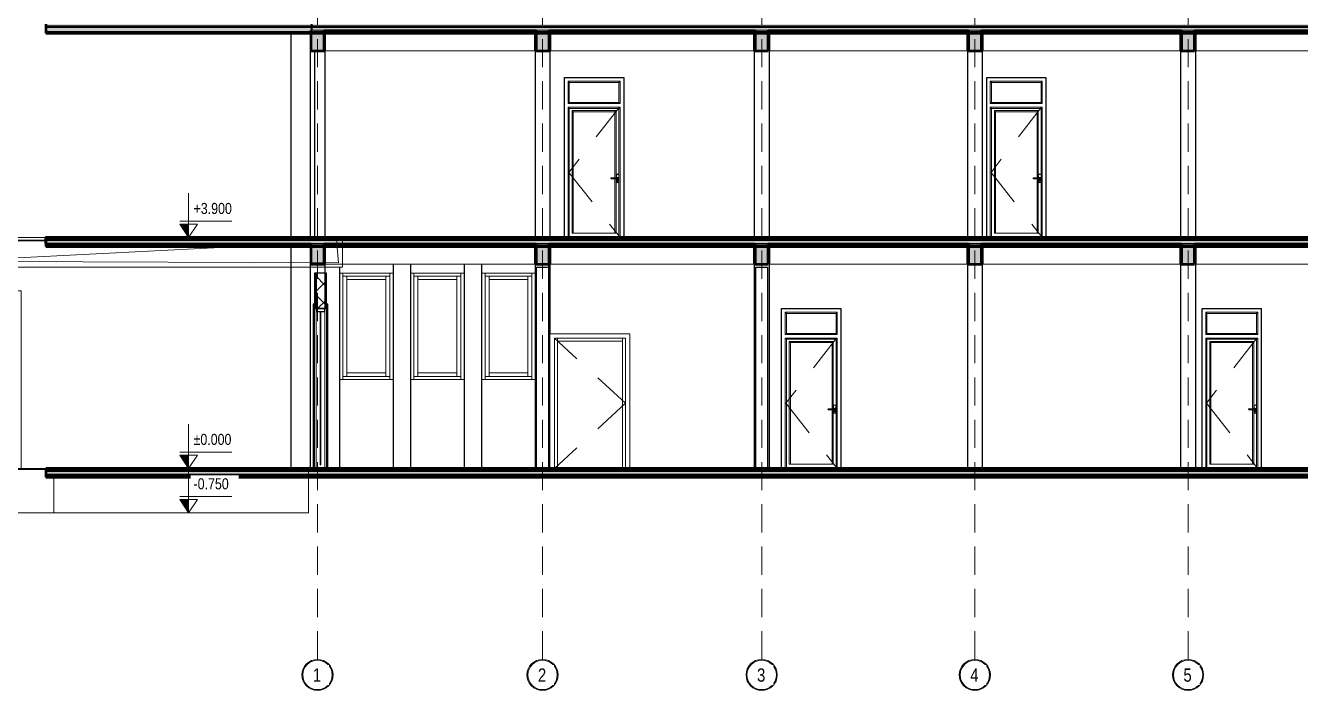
# Model space of a CAD drawing. Header units: millimetres. Extents: x -20510 to 108935, y -243239 to 20306.
# Drawn here: x 60619 to 82149, y -35751 to -24520 of the extents above; entities that cross this region are included whole.
import ezdxf

# ---------------------------------------------------------------- set-up
doc = ezdxf.new("R2010")
doc.units = ezdxf.units.MM
doc.linetypes.add('Centre', pattern=[3175, 635, -476.25, 1587.5, -476.25])
doc.linetypes.add('Hidden', pattern=[714.375, 476.25, -238.125])
for name, color, linetype, lineweight in [('A-DOOR', 2, 'Continuous', 18), ('A-DOOR-FRAM', 2, 'Continuous', 18), ('A-DOOR-GLAZ', 4, 'Continuous', 18), ('A-FLOR', 7, 'Continuous', 9), ('A-FLOR-HRAL', 2, 'Continuous', 9), ('A-FLOR-LEVL', 8, 'Continuous', 9), ('A-FLOR-MCUT', 7, 'Continuous', 50), ('A-FLOR-PATT', 8, 'Continuous', 9), ('A-GENM', 3, 'Continuous', 9), ('A-GLAZ', 4, 'Continuous', 18), ('A-WALL', 7, 'Continuous', 25), ('A-WALL-PATT', 8, 'Continuous', 18), ('G-IMPT', 8, 'Continuous', 9), ('S-BEAM', 7, 'Continuous', 9), ('S-COLS', 7, 'Continuous', 25), ('S-FNDN', 7, 'Continuous', 9), ('S-GRID', 1, 'Continuous', 9), ('S-GRID-IDEN', 1, 'Continuous', 9), ('S-STRS', 2, 'Continuous', 18)]:
    doc.layers.add(name, color=color, linetype=linetype, lineweight=lineweight)
doc.styles.add('Arial', font='arial.ttf', dxfattribs={"width": 0.8, "height": 250})
doc.styles.add('Arial_1', font='arial.ttf', dxfattribs={"width": 0.8, "height": 200})
pattern_1 = [(0, (69470.77, -26654.615), (304.8, 76.2), [25.146, -203.454, 25.146, -203.454, -1219.2]), (0, (69470.77, -26654.615), (304.8, 76.2), [-457.2, 25.146, -432.054, 25.146, -203.454, -533.4]), (0, (69470.77, -26654.615), (304.8, 76.2), [-1143, 25.146, -127.254, 25.146, -355.854]), (120, (69585.07, -26616.515), (-218.39114, 225.86454), [25.146, -203.454, 25.146, -203.454, -1219.2]), (120, (69585.07, -26616.515), (-218.39114, 225.86454), [-457.2, 25.146, -432.054, 25.146, -203.454, -533.4]), (120, (69585.07, -26616.515), (-218.39114, 225.86454), [-1143, 25.146, -127.254, 25.146, -355.854]), (240, (69623.17, -26464.115), (-86.40886, -302.06454), [25.146, -203.454, 25.146, -203.454, -1219.2]), (240, (69623.17, -26464.115), (-86.40886, -302.06454), [-457.2, 25.146, -432.054, 25.146, -203.454, -533.4]), (240, (69623.17, -26464.115), (-86.40886, -302.06454), [-1143, 25.146, -127.254, 25.146, -355.854])]
pattern_2 = [(0, (69470.77, -26654.6), (476.25, 476.25), [476.25, -476.25]), (0, (69470.77, -26476), (476.25, 476.25), [476.25, -476.25]), (0, (69470.77, -26297.43), (476.25, 476.25), [476.25, -476.25]), (90, (69530.3, -26237.9), (-476.25, 476.25), [476.25, -476.25]), (90, (69708.9, -26237.9), (-476.25, 476.25), [476.25, -476.25]), (90, (69887.5, -26237.9), (-476.25, 476.25), [476.25, -476.25])]
pattern_3 = [(50, (69470.77, -26654.6), (546.5526, -47.8174), [57.15, -628.65]), (355, (69470.77, -26654.6), (-105.728, 573.17), [45.72, -502.92]), (100.451, (69516.3, -26658.6), (440.8275, 525.35), [48.57, -534.27]), (46.184, (69470.8, -26502.2), (813.237, -126.128), [85.725, -942.975]), (96.636, (69538.5, -26512.7), (712.207, 742.283), [72.855, -801.405]), (351.184, (69470.8, -26502.2), (712.215, 742.276), [68.58, -754.38]), (21, (69546.97, -26540.3), (454.8433, -306.796), [57.15, -628.65]), (326, (69546.97, -26540.3), (185.406, 552.564), [45.72, -502.92]), (71.451, (69584.87, -26565.9), (640.251, 245.764), [48.57, -534.27]), (37.5, (69470.77, -26654.62), (9.2664, 253.665), [25.146, -471.678, 25.146, -485.394, -504.825]), (37.5, (69470.77, -26654.62), (9.2664, 253.665), [-1007.364, 25.146, -479.679]), (7.5, (69470.77, -26654.62), (200.4594, 300.5414), [25.146, -265.938, 25.146, -460.248, -192.405]), (7.5, (69470.77, -26654.62), (200.4594, 300.5414), [-776.478, 25.146, -167.259]), (327.5, (69300.84, -26654.62), (406.7728, -17.1864), [25.146, -165.354, 25.146, -569.214, -788.67]), (327.5, (69300.84, -26654.62), (406.7728, -17.1864), [-784.86, 25.146, -763.524]), (317.5, (69224.64, -26654.6), (444.388, 76.2803), [25.146, -222.504, 25.146, -369.57, -560.07]), (317.5, (69224.64, -26654.6), (444.388, 76.2803), [-642.366, 25.146, -534.924])]

# ---------------------------------------------------------------- blocks, each defined once
blk = doc.blocks.new('Cua_Chong_Chay_D7_1Canh - D7_1200x2200-2407363-MẶT CẮT 2-2')
at = {"layer": 'A-DOOR', "linetype": 'Centre', "lineweight": 18}
for q in [(4550, 2200), (4550, 0)]:
    blk.add_line((5750, 1100), q, dxfattribs=at)
at = {"layer": 'A-DOOR-FRAM'}
for p, q in [((4475, 2275), (4475, 0)), ((5825, 2275), (4475, 2275)), ((4550, 0), (4550, 2200)), ((4550, 2200), (5750, 2200)), ((4550, 2200), (4550, 0)), ((4600, 2200), (4550, 2200)), ((4600, 0), (4600, 2200)), ((4600, 2200), (5700, 2200)), ((4600, 2150), (4600, 2200)), ((5700, 2200), (5700, 0)), ((5750, 2200), (5700, 2200)), ((5700, 2200), (5700, 2150)), ((5750, 2200), (5750, 0)), ((5750, 0), (5750, 2200)), ((5825, 0), (5825, 2275)), ((5700, 2150), (4600, 2150))]:
    blk.add_line(p, q, dxfattribs=at)
blk = doc.blocks.new('CỬA 1 CÁNH EROWINDOW_có ô chết_ - D4_1000x2200-2368989-MẶT CẮT 2-2')
at = {"layer": 'A-DOOR'}
for p, q in [((8448, 2639), (9326, 2639)), ((8448, 2639), (8468, 2619)), ((8448, 2261), (8448, 2639)), ((8448, 2639), (9326, 2639)), ((8448, 2261), (8448, 2639)), ((8468, 2281), (8468, 2619)), ((8468, 2619), (9306, 2619)), ((9306, 2619), (9326, 2639)), ((9306, 2281), (9306, 2619)), ((9326, 2639), (9326, 2261)), ((9326, 2639), (9326, 2261)), ((8448, 2261), (8468, 2281)), ((9326, 2261), (8448, 2261)), ((9326, 2261), (8448, 2261)), ((8448, 2200), (9326, 2200)), ((8448, 2200), (8468, 2180)), ((8448, 0), (8448, 2200)), ((8448, 2200), (9326, 2200)), ((8448, 0), (8448, 2200)), ((9306, 2281), (8468, 2281)), ((8468, 2180), (9306, 2180)), ((8468, 0), (8468, 2180)), ((9326, 2261), (9306, 2281)), ((9326, 2200), (9306, 2180)), ((9306, 2180), (9306, 0)), ((9326, 2200), (9326, 0)), ((9326, 2200), (9326, 0)), ((8516, 2144), (9258, 2144)), ((8516, 2144), (8536, 2124)), ((8516, 71), (8516, 2144)), ((8516, 2144), (9258, 2144)), ((8516, 71), (8516, 2144)), ((9238, 2124), (8536, 2124)), ((8536, 2124), (8536, 71)), ((9258, 2144), (9238, 2124)), ((9238, 1008), (9238, 2124)), ((9258, 2144), (9258, 1013)), ((9258, 2144), (9258, 1013)), ((9248, 1008), (9178, 1008)), ((9249, 1004), (9178, 1004)), ((9178, 996), (9249, 996)), ((9178, 992), (9248, 992)), ((9238, 71), (9238, 992)), ((9258, 1013), (9248, 1008)), ((9248, 992), (9258, 987)), ((9259, 1009), (9249, 1004)), ((9249, 996), (9259, 991)), ((9284, 1013), (9258, 1013)), ((9258, 987), (9284, 987)), ((9258, 987), (9258, 71)), ((9258, 987), (9258, 71)), ((9284, 1009), (9259, 1009)), ((9259, 991), (9284, 991)), ((9264, 1055), (9264, 1013)), ((9264, 987), (9264, 945)), ((9280, 960), (9280, 971)), ((9281, 953), (9281, 958)), ((9281, 958), (9281, 953)), ((9282, 973), (9286, 973)), ((9287, 958), (9287, 953)), ((9287, 953), (9287, 958)), ((9288, 971), (9288, 960)), ((9304, 945), (9304, 1055)), ((8468, 15), (9306, 15)), ((9258, 71), (8516, 71))]:
    blk.add_line(p, q, dxfattribs=at)
at = {"layer": 'A-DOOR', "linetype": 'Centre', "lineweight": 18}
for p, q in [((9314, 2200), (8460, 1100)), ((8460, 1100), (9314, 15))]:
    blk.add_line(p, q, dxfattribs=at)
at = {"layer": 'A-DOOR', "flags": 128}
for points in [[(9178, 1008), (9178, 1008), (9177, 1008), (9177, 1008), (9177, 1008), (9176, 1008), (9176, 1008), (9176, 1008), (9175, 1008), (9175, 1007), (9175, 1007), (9175, 1007), (9174, 1007), (9174, 1007), (9174, 1007), (9173, 1007), (9173, 1006), (9173, 1006), (9173, 1006), (9172, 1006), (9172, 1006), (9172, 1005), (9172, 1005), (9172, 1005), (9171, 1005), (9171, 1004), (9171, 1004), (9171, 1004), (9171, 1003), (9171, 1003), (9171, 1003), (9170, 1003), (9170, 1002), (9170, 1002), (9170, 1002), (9170, 1001), (9170, 1001), (9170, 1001), (9170, 1000), (9170, 1000), (9170, 1000), (9170, 999), (9170, 999), (9170, 999), (9170, 998), (9170, 998), (9170, 998), (9170, 998), (9170, 997), (9171, 997), (9171, 997), (9171, 996), (9171, 996), (9171, 996), (9171, 996), (9172, 995), (9172, 995), (9172, 995), (9172, 995), (9172, 994), (9173, 994), (9173, 994), (9173, 994), (9173, 993), (9174, 993), (9174, 993), (9174, 993), (9174, 993), (9175, 993), (9175, 993), (9175, 992), (9176, 992), (9176, 992), (9176, 992), (9177, 992), (9177, 992), (9177, 992), (9178, 992), (9178, 992), (9178, 992)], [(9284, 987), (9285, 987), (9285, 987), (9286, 987), (9286, 987), (9287, 987), (9287, 987), (9288, 988), (9288, 988), (9289, 988), (9289, 988), (9290, 988), (9290, 988), (9290, 989), (9291, 989), (9291, 989), (9292, 990), (9292, 990), (9293, 990), (9293, 991), (9293, 991), (9294, 991), (9294, 992), (9294, 992), (9295, 993), (9295, 993), (9295, 993), (9295, 994), (9296, 994), (9296, 995), (9296, 995), (9296, 996), (9296, 996), (9297, 997), (9297, 997), (9297, 998), (9297, 998), (9297, 999), (9297, 999), (9297, 1000), (9297, 1000), (9297, 1001), (9297, 1001), (9297, 1002), (9297, 1002), (9297, 1003), (9297, 1003), (9296, 1004), (9296, 1004), (9296, 1005), (9296, 1005), (9296, 1006), (9295, 1006), (9295, 1007), (9295, 1007), (9295, 1008), (9294, 1008), (9294, 1008), (9294, 1009), (9293, 1009), (9293, 1010), (9292, 1010), (9292, 1010), (9292, 1011), (9291, 1011), (9291, 1011), (9290, 1011), (9290, 1012), (9289, 1012), (9289, 1012), (9288, 1012), (9288, 1012), (9287, 1013), (9287, 1013), (9286, 1013), (9286, 1013), (9285, 1013), (9285, 1013), (9284, 1013), (9284, 1013)]]:
    blk.add_lwpolyline(points, dxfattribs=at)
at = {"layer": 'A-DOOR'}
for centre, radius, start, end in [((9178, 1000), 3.66, 90, 270), ((9284, 1055), 20, 0, 180), ((9284, 945), 20, 180, 360), ((9284, 1000), 15, 0, 120.3216), ((9284, 1000), 15, 239.6784, 0), ((9284, 1000), 15, 105, 110.0431), ((9284, 1000), 15, 249.9569, 255), ((9282, 971), 2.04, 90, 180), ((9281, 960), 1.99, 180, 268.9596), ((9281, 960), 1.99, 224.4798, 268.9596), ((9284, 1063), 3, 0, 180), ((9284, 1063), 3, 180, 0), ((9284, 1000), 3.02, 0, 180), ((9284, 1000), 3.02, 135, 150), ((9284, 1000), 3.02, 180, 0), ((9284, 1000), 3.02, 210, 225), ((9284, 953), 2.5, 180, 0), ((9284, 938), 3, 0, 180), ((9284, 938), 3, 180, 0), ((9284, 1000), 15, 90, 95.2302), ((9284, 1000), 15, 264.7698, 270), ((9284, 1000), 8.66, 270, 90), ((9286, 971), 2.04, 0, 90), ((9284, 1000), 15, 75, 80.3895), ((9284, 1000), 15, 279.6105, 285), ((9287, 960), 1.99, 271.0404, 0), ((9287, 960), 1.99, 271.0404, 315.5202), ((9284, 1000), 15, 60, 65.5028), ((9284, 1000), 15, 294.4972, 300), ((9284, 1000), 15, 45, 50.5307), ((9284, 1000), 15, 309.4693, 315)]:
    blk.add_arc(centre, radius, start, end, dxfattribs=at)
for points in [[(9249, 1004), (9249, 1004), (9249, 1005), (9249, 1006), (9248, 1008), (9248, 1008), (9248, 1008)], [(9249, 996), (9249, 996), (9249, 995), (9249, 994), (9248, 992), (9248, 992), (9248, 992)], [(9259, 1009), (9259, 1009), (9259, 1010), (9259, 1011), (9258, 1013), (9258, 1013), (9258, 1013)], [(9259, 991), (9259, 991), (9259, 990), (9259, 989), (9258, 987), (9258, 987), (9258, 987)]]:
    blk.add_open_spline(points, degree=3, knots=[0, 0, 0, 0, 0.166667, 0.333333, 0.666667, 1, 1, 1, 1], dxfattribs=at)
blk = doc.blocks.new('M_Concrete-Rectangular-Column - COT250X400-2391830-MẶT CẮT 2-2')
at = {"layer": 'S-COLS'}
for p, q in [((425, 3750), (425, 3473)), ((675, 3750), (675, 3472)), ((425, 3473), (425, 0)), ((675, 3472), (675, 3300))]:
    blk.add_line(p, q, dxfattribs=at)
blk = doc.blocks.new('M_Concrete-Rectangular-Column - COT250X400-V1-MẶT CẮT 2-2')
at = {"layer": 'S-COLS'}
for p, q in [((4225, 3750), (4225, 0)), ((4475, 3750), (4475, 2275))]:
    blk.add_line(p, q, dxfattribs=at)
blk = doc.blocks.new('M_Concrete-Rectangular-Column - COT250X400-V2-MẶT CẮT 2-2')
at = {"layer": 'S-COLS'}
for p, q in [((7925, 3750), (7925, 0)), ((8175, 3750), (8175, 0))]:
    blk.add_line(p, q, dxfattribs=at)
blk = doc.blocks.new('Cua_Kinh_Cuong_Luc_2Canh_Bat2Chieu - D1 - Kính Cường Lực 10mm 2 Cánh-2367817-MẶT CẮT 2-2')
at = {"layer": 'A-DOOR-FRAM', "lineweight": 25}
for p, q in [((475, 2775), (475, 2700)), ((500, 2775), (475, 2775)), ((475, 2700), (500, 2700)), ((500, 2700), (500, 2775)), ((675, 2700), (525, 2700)), ((525, 2700), (525, 2650)), ((525, 2650), (675, 2650)), ((675, 2650), (675, 2700)), ((725, 2775), (700, 2775)), ((700, 2775), (700, 2700)), ((700, 2700), (725, 2700)), ((725, 2700), (725, 2775))]:
    blk.add_line(p, q, dxfattribs=at)
at = {"layer": 'A-DOOR-FRAM'}
for p, q in [((475, 0), (475, 2700)), ((500, 2700), (500, 0)), ((525, 0), (525, 2650)), ((675, 0), (675, 2650)), ((700, 0), (700, 2700)), ((725, 2700), (725, 0))]:
    blk.add_line(p, q, dxfattribs=at)
at = {"layer": 'A-DOOR-GLAZ'}
for p, q in [((595, 2640), (605, 2640)), ((595, 60), (595, 2640)), ((605, 60), (605, 2640)), ((605, 60), (595, 60))]:
    blk.add_line(p, q, dxfattribs=at)
blk = doc.blocks.new('Railing - 150mm-2368385-MẶT CẮT 2-2')
at = {"layer": 'A-FLOR-HRAL'}
blk.add_line((7924, 3573), (7911, 3573), dxfattribs=at)
blk = doc.blocks.new('Railing - Railing-2368377-MẶT CẮT 2-2')
blk.add_blockref('Railing - 150mm-2368385-MẶT CẮT 2-2', (0, 0))
blk = doc.blocks.new('CỬA 1 CÁNH EROWINDOW_có ô chết_ - D4_1000x2200-V5-MẶT CẮT 2-2')
at = {"layer": 'A-DOOR'}
for p, q in [((11911, 6539), (12789, 6539)), ((11911, 6539), (11931, 6519)), ((11911, 6161), (11911, 6539)), ((11911, 6539), (12789, 6539)), ((11911, 6161), (11911, 6539)), ((11931, 6181), (11931, 6519)), ((11931, 6519), (12769, 6519)), ((12769, 6519), (12789, 6539)), ((12769, 6181), (12769, 6519)), ((12789, 6539), (12789, 6161)), ((12789, 6539), (12789, 6161)), ((11911, 6161), (11931, 6181)), ((12789, 6161), (11911, 6161)), ((12789, 6161), (11911, 6161)), ((11911, 6100), (12789, 6100)), ((11911, 6100), (11931, 6080)), ((11911, 3900), (11911, 6100)), ((11911, 6100), (12789, 6100)), ((11911, 3900), (11911, 6100)), ((12769, 6181), (11931, 6181)), ((11931, 6080), (12769, 6080)), ((11931, 3900), (11931, 6080)), ((11979, 6044), (12721, 6044)), ((11979, 6044), (11999, 6024)), ((11979, 3971), (11979, 6044)), ((11979, 6044), (12721, 6044)), ((11979, 3971), (11979, 6044)), ((12721, 6044), (12701, 6024)), ((12721, 6044), (12721, 4913)), ((12721, 6044), (12721, 4913)), ((12789, 6161), (12769, 6181)), ((12789, 6100), (12769, 6080)), ((12769, 6080), (12769, 3900)), ((12789, 6100), (12789, 3900)), ((12789, 6100), (12789, 3900)), ((12701, 6024), (11999, 6024)), ((11999, 6024), (11999, 3971)), ((12701, 4908), (12701, 6024)), ((12727, 4955), (12727, 4913)), ((12767, 4845), (12767, 4955)), ((12711, 4908), (12641, 4908)), ((12712, 4904), (12641, 4904)), ((12641, 4896), (12712, 4896)), ((12641, 4892), (12711, 4892)), ((12701, 3971), (12701, 4892)), ((12721, 4913), (12711, 4908)), ((12711, 4892), (12721, 4887)), ((12722, 4909), (12712, 4904)), ((12712, 4896), (12722, 4891)), ((12747, 4913), (12721, 4913)), ((12721, 4887), (12747, 4887)), ((12721, 4887), (12721, 3971)), ((12721, 4887), (12721, 3971)), ((12747, 4909), (12722, 4909)), ((12722, 4891), (12747, 4891)), ((12727, 4887), (12727, 4845)), ((12743, 4860), (12743, 4871)), ((12744, 4853), (12744, 4858)), ((12744, 4858), (12744, 4853)), ((12745, 4873), (12749, 4873)), ((12750, 4858), (12750, 4853)), ((12750, 4853), (12750, 4858)), ((12751, 4871), (12751, 4860)), ((11931, 3915), (12769, 3915)), ((12721, 3971), (11979, 3971))]:
    blk.add_line(p, q, dxfattribs=at)
at = {"layer": 'A-DOOR', "linetype": 'Centre', "lineweight": 18}
for p, q in [((12777, 6100), (11923, 5000)), ((11923, 5000), (12777, 3915))]:
    blk.add_line(p, q, dxfattribs=at)
at = {"layer": 'A-DOOR', "flags": 128}
for points in [[(12641, 4908), (12641, 4908), (12640, 4908), (12640, 4908), (12640, 4908), (12639, 4908), (12639, 4908), (12639, 4908), (12638, 4908), (12638, 4907), (12638, 4907), (12638, 4907), (12637, 4907), (12637, 4907), (12637, 4907), (12636, 4907), (12636, 4906), (12636, 4906), (12636, 4906), (12635, 4906), (12635, 4906), (12635, 4905), (12635, 4905), (12635, 4905), (12634, 4905), (12634, 4904), (12634, 4904), (12634, 4904), (12634, 4903), (12634, 4903), (12634, 4903), (12633, 4903), (12633, 4902), (12633, 4902), (12633, 4902), (12633, 4901), (12633, 4901), (12633, 4901), (12633, 4900), (12633, 4900), (12633, 4900), (12633, 4899), (12633, 4899), (12633, 4899), (12633, 4898), (12633, 4898), (12633, 4898), (12633, 4898), (12633, 4897), (12634, 4897), (12634, 4897), (12634, 4896), (12634, 4896), (12634, 4896), (12634, 4896), (12635, 4895), (12635, 4895), (12635, 4895), (12635, 4895), (12635, 4894), (12636, 4894), (12636, 4894), (12636, 4894), (12636, 4893), (12637, 4893), (12637, 4893), (12637, 4893), (12637, 4893), (12638, 4893), (12638, 4893), (12638, 4892), (12639, 4892), (12639, 4892), (12639, 4892), (12640, 4892), (12640, 4892), (12640, 4892), (12641, 4892), (12641, 4892), (12641, 4892)], [(12747, 4887), (12748, 4887), (12748, 4887), (12749, 4887), (12749, 4887), (12750, 4887), (12750, 4887), (12751, 4888), (12751, 4888), (12752, 4888), (12752, 4888), (12753, 4888), (12753, 4888), (12753, 4889), (12754, 4889), (12754, 4889), (12755, 4890), (12755, 4890), (12756, 4890), (12756, 4891), (12756, 4891), (12757, 4891), (12757, 4892), (12757, 4892), (12758, 4893), (12758, 4893), (12758, 4893), (12758, 4894), (12759, 4894), (12759, 4895), (12759, 4895), (12759, 4896), (12759, 4896), (12760, 4897), (12760, 4897), (12760, 4898), (12760, 4898), (12760, 4899), (12760, 4899), (12760, 4900), (12760, 4900), (12760, 4901), (12760, 4901), (12760, 4902), (12760, 4902), (12760, 4903), (12760, 4903), (12759, 4904), (12759, 4904), (12759, 4905), (12759, 4905), (12759, 4906), (12758, 4906), (12758, 4907), (12758, 4907), (12758, 4908), (12757, 4908), (12757, 4908), (12757, 4909), (12756, 4909), (12756, 4910), (12755, 4910), (12755, 4910), (12755, 4911), (12754, 4911), (12754, 4911), (12753, 4911), (12753, 4912), (12752, 4912), (12752, 4912), (12751, 4912), (12751, 4912), (12750, 4913), (12750, 4913), (12749, 4913), (12749, 4913), (12748, 4913), (12748, 4913), (12747, 4913), (12747, 4913)]]:
    blk.add_lwpolyline(points, dxfattribs=at)
at = {"layer": 'A-DOOR'}
for centre, radius, start, end in [((12747, 4955), 20, 0, 180), ((12747, 4963), 3, 0, 180), ((12747, 4963), 3, 180, 0), ((12641, 4900), 3.66, 90, 270), ((12747, 4845), 20, 180, 0), ((12747, 4900), 15, 0, 120.3216), ((12747, 4900), 15, 239.6784, 0), ((12747, 4900), 15, 105, 110.0431), ((12747, 4900), 15, 249.9569, 254.3336), ((12745, 4871), 2.04, 90, 180), ((12744, 4860), 1.99, 180, 268.9596), ((12744, 4860), 1.99, 224.4798, 268.9596), ((12747, 4900), 3.02, 0, 180), ((12747, 4900), 3.02, 135, 150), ((12747, 4900), 3.02, 180, 0), ((12747, 4900), 3.02, 210, 225), ((12747, 4853), 2.5, 180, 0), ((12747, 4838), 3, 0, 180), ((12747, 4838), 3, 180, 0), ((12747, 4900), 15, 90, 95.2302), ((12747, 4900), 15, 264.7698, 270), ((12747, 4900), 8.66, 270, 90), ((12749, 4871), 2.04, 0, 90), ((12747, 4900), 15, 75, 80.3895), ((12747, 4900), 15, 279.6105, 285), ((12750, 4860), 1.99, 271.0404, 0), ((12750, 4860), 1.99, 271.0404, 315.5202), ((12747, 4900), 15, 60, 65.5028), ((12747, 4900), 15, 294.4972, 300), ((12747, 4900), 15, 45, 50.5307), ((12747, 4900), 15, 309.4693, 315)]:
    blk.add_arc(centre, radius, start, end, dxfattribs=at)
for points in [[(12712, 4904), (12712, 4904), (12712, 4905), (12712, 4906), (12711, 4908), (12711, 4908), (12711, 4908)], [(12712, 4896), (12712, 4896), (12712, 4895), (12712, 4894), (12711, 4892), (12711, 4892), (12711, 4892)], [(12722, 4909), (12722, 4909), (12722, 4910), (12722, 4911), (12721, 4913), (12721, 4913), (12721, 4913)], [(12722, 4891), (12722, 4891), (12722, 4890), (12722, 4889), (12721, 4887), (12721, 4887), (12721, 4887)]]:
    blk.add_open_spline(points, degree=3, knots=[0, 0, 0, 0, 0.166667, 0.333333, 0.666667, 1, 1, 1, 1], dxfattribs=at)
blk = doc.blocks.new('Window_K2_Stack - Window_K2_Stack-2377845-MẶT CẮT 2-2')
at = {"layer": 'A-GLAZ'}
for p, q in [((1825, 3300), (1825, 3450)), ((925, 3400), (925, 3300)), ((925, 3300), (1825, 3300)), ((1825, 1500), (925, 1500)), ((925, 1500), (925, 0)), ((1825, 0), (1825, 1500))]:
    blk.add_line(p, q, dxfattribs=at)
at = {"layer": 'A-GLAZ', "lineweight": 18}
for p, q in [((979, 3300), (979, 3246)), ((979, 1500), (979, 3300)), ((979, 3246), (1771, 3246)), ((1046.25, 3246), (979, 3246)), ((979, 3246), (979, 1554.5)), ((1703.75, 3246), (1046.25, 3246)), ((1046.25, 3246), (1046.25, 3188)), ((1046.25, 1554.5), (1046.25, 3246)), ((1703.75, 3188), (1703.75, 3246)), ((1771, 3246), (1703.75, 3246)), ((1703.75, 3246), (1703.75, 1554.5)), ((1771, 3246), (1771, 3300)), ((1771, 3300), (1771, 1500)), ((1771, 1554.5), (1771, 3246)), ((1046.25, 3188), (1703.75, 3188)), ((1771, 1554.5), (979, 1554.5)), ((979, 1554.5), (979, 1500)), ((979, 1554.5), (1046.25, 1554.5)), ((1703.75, 1612.5), (1046.25, 1612.5)), ((1046.25, 1612.5), (1046.25, 1554.5)), ((1046.25, 1554.5), (1703.75, 1554.5)), ((1703.75, 1554.5), (1703.75, 1612.5)), ((1703.75, 1554.5), (1771, 1554.5)), ((1771, 1500), (1771, 1554.5))]:
    blk.add_line(p, q, dxfattribs=at)
blk = doc.blocks.new('Window_K2_Stack - Window_K2_Stack-V15-MẶT CẮT 2-2')
at = {"layer": 'A-GLAZ'}
for p, q in [((3325, 3450), (3325, 3300)), ((3325, 3300), (4225, 3300)), ((4225, 1500), (3325, 1500)), ((3325, 1500), (3325, 0))]:
    blk.add_line(p, q, dxfattribs=at)
at = {"layer": 'A-GLAZ', "lineweight": 18}
for p, q in [((3379, 3300), (3379, 3246)), ((3379, 1500), (3379, 3300)), ((3379, 3246), (4171, 3246)), ((3446.25, 3246), (3379, 3246)), ((3379, 3246), (3379, 1554.5)), ((4103.75, 3246), (3446.25, 3246)), ((3446.25, 3246), (3446.25, 3188)), ((3446.25, 1554.5), (3446.25, 3246)), ((4103.75, 3188), (4103.75, 3246)), ((4171, 3246), (4103.75, 3246)), ((4103.75, 3246), (4103.75, 1554.5)), ((4171, 3246), (4171, 3300)), ((4171, 3300), (4171, 1500)), ((4171, 1554.5), (4171, 3246)), ((3446.25, 3188), (4103.75, 3188)), ((4171, 1554.5), (3379, 1554.5)), ((3379, 1554.5), (3379, 1500)), ((3379, 1554.5), (3446.25, 1554.5)), ((4103.75, 1612.5), (3446.25, 1612.5)), ((3446.25, 1612.5), (3446.25, 1554.5)), ((3446.25, 1554.5), (4103.75, 1554.5)), ((4103.75, 1554.5), (4103.75, 1612.5)), ((4103.75, 1554.5), (4171, 1554.5)), ((4171, 1500), (4171, 1554.5))]:
    blk.add_line(p, q, dxfattribs=at)
blk = doc.blocks.new('Window_K2_Stack - Window_K2_Stack-V16-MẶT CẮT 2-2')
at = {"layer": 'A-GLAZ'}
for p, q in [((2125, 3450), (2125, 3300)), ((3025, 3300), (3025, 3450)), ((2125, 3300), (3025, 3300)), ((3025, 1500), (2125, 1500)), ((2125, 1500), (2125, 0)), ((3025, 0), (3025, 1500))]:
    blk.add_line(p, q, dxfattribs=at)
at = {"layer": 'A-GLAZ', "lineweight": 18}
for p, q in [((2179, 3300), (2179, 3246)), ((2179, 1500), (2179, 3300)), ((2179, 3246), (2971, 3246)), ((2246.25, 3246), (2179, 3246)), ((2179, 3246), (2179, 1554.5)), ((2903.75, 3246), (2246.25, 3246)), ((2246.25, 3246), (2246.25, 3188)), ((2246.25, 1554.5), (2246.25, 3246)), ((2903.75, 3188), (2903.75, 3246)), ((2971, 3246), (2903.75, 3246)), ((2903.75, 3246), (2903.75, 1554.5)), ((2971, 3246), (2971, 3300)), ((2971, 3300), (2971, 1500)), ((2971, 1554.5), (2971, 3246)), ((2246.25, 3188), (2903.75, 3188)), ((2971, 1554.5), (2179, 1554.5)), ((2179, 1554.5), (2179, 1500)), ((2179, 1554.5), (2246.25, 1554.5)), ((2903.75, 1612.5), (2246.25, 1612.5)), ((2246.25, 1612.5), (2246.25, 1554.5)), ((2246.25, 1554.5), (2903.75, 1554.5)), ((2903.75, 1554.5), (2903.75, 1612.5)), ((2903.75, 1554.5), (2971, 1554.5)), ((2971, 1500), (2971, 1554.5))]:
    blk.add_line(p, q, dxfattribs=at)
blk = doc.blocks.new('M_Concrete-Rectangular-Column - COT250X350-2391838-MẶT CẮT 2-2')
at = {"layer": 'S-COLS'}
for p, q in [((425, 7350), (425, 3900)), ((675, 7350), (675, 3900))]:
    blk.add_line(p, q, dxfattribs=at)
blk = doc.blocks.new('Mat_Tien_3dsMax - Sync_3dsMax_To_Revit-2401403-MẶT CẮT 2-2')
at = {"layer": 'A-GENM'}
for p, q in [((-1200, 16550), (-1200, 16400)), ((4589, 16550), (-1200, 16550)), ((-1200, 16400), (-300, 15800)), ((4589, 16400), (4589, 16550)), ((4589, 15800), (4589, 16400)), ((500, 15800), (500, 14480)), ((4589, 14480), (4589, 15800)), ((500, 14480), (4589, 14480)), ((-6174, 3900), (-6274, 3900)), ((-6274, 3900), (-6274, 3800)), ((-6186, 3847), (-6174, 3900)), ((974, 3900), (874, 3900)), ((874, 3900), (874, 3800)), ((974, 3800), (974, 3900)), ((-6274, 3800), (-5674, 3400)), ((-5645, 3496), (-6186, 3847)), ((874, 3800), (904, 3471)), ((974, 3400), (974, 3800)), ((904, 3471), (-5645, 3496)), ((-5674, 3400), (974, 3400)), ((-4729, 0), (-4729, -20)), ((-4410, 0), (-4729, 0)), ((-4410, -20), (-4410, 0)), ((400, -20), (400, 0)), ((-4709, -140), (-5029, -140)), ((-5029, -140), (-5029, -160)), ((-5029, -160), (-4709, -160)), ((-5009, -160), (-5009, -310)), ((-4729, -20), (-4410, -20)), ((-4709, -160), (-4709, -140)), ((400, -750), (400, -20)), ((-4709, -290), (-5329, -290)), ((-5329, -290), (-5329, -310)), ((-5329, -310), (-4709, -310)), ((-5309, -310), (-5309, -460)), ((-4709, -310), (-4709, -290)), ((-4709, -590), (-5929, -590)), ((-5929, -590), (-5929, -610)), ((-5929, -610), (-4709, -610)), ((-5909, -610), (-5909, -750)), ((-4709, -440), (-5629, -440)), ((-5629, -440), (-5629, -460)), ((-5629, -460), (-4709, -460)), ((-5609, -460), (-5609, -610)), ((-5609, -610), (-4709, -610)), ((-4709, -460), (-4709, -440)), ((-4709, -610), (-4709, -590)), ((-4709, -750), (-4709, -610)), ((-5909, -750), (-4709, -750))]:
    blk.add_line(p, q, dxfattribs=at)
at = {"layer": 'A-GENM', "lineweight": 35}
for p, q in [((1100, 14880), (100, 14880)), ((100, 14880), (100, 12600)), ((1100, 12600), (1100, 14880)), ((100, 12600), (1100, 12600))]:
    blk.add_line(p, q, dxfattribs=at)
at = {"layer": 'G-IMPT'}
for p, q in [((-1200, 16550), (-1200, 16400)), ((-1200, 16550), (4589, 16550)), ((-1200, 16400), (-300, 15800)), ((-1200, 16400), (4589, 16400)), ((4589, 16400), (4589, 16550)), ((4589, 15800), (4589, 16400)), ((500, 15800), (-300, 15800)), ((500, 15800), (500, 14880)), ((500, 15800), (4589, 15800)), ((4589, 14700), (4589, 15800)), ((1100, 14880), (1100, 14880)), ((1100, 14480), (4240, 14480)), ((4460, 14480), (4463, 14480)), ((-6203, 3900), (-6274, 3900)), ((-6274, 3800), (-6274, 3900)), ((-6203, 3900), (-6211, 3845)), ((-6174, 3900), (-6203, 3900)), ((-6203, 3900), (-6186, 3847)), ((-6174, 3900), (-4050, 3900)), ((-6274, 3800), (-6139, 3800)), ((-5674, 3400), (-6274, 3800)), ((-6211, 3845), (-6186, 3847)), ((-6211, 3845), (-5652, 3495)), ((-6186, 3847), (-5652, 3495)), ((-6183, 3845), (-4050, 3862)), ((-4050, 3843), (-6182, 3845)), ((-5637, 3496), (-760, 3750)), ((880, 3750), (884, 3714)), ((-5645, 3496), (-5652, 3495)), ((-5652, 3495), (-3862, 3489)), ((905, 3471), (904, 3471)), ((974, 3400), (974, 3450)), ((-4956, 3400), (-5674, 3400)), ((-4556, 3400), (-4956, 3400)), ((-4956, 3400), (-4956, 3000)), ((-4556, 3400), (-4556, 3000)), ((100, 3400), (-4556, 3400)), ((974, 3400), (675, 3400)), ((-4456, 3000), (-5056, 3000)), ((-5056, 3000), (-5056, 0)), ((-4456, 3000), (-4456, 0)), ((-5554, -1), (-5550, 0)), ((-5554, -1), (-5550, 0)), ((-5550, 0), (-5554, -1)), ((-5550, 0), (-4038, 0)), ((-5550, -1), (-5550, 0)), ((-5560, -10), (-5559, -6)), ((-5560, -10), (-5559, -6)), ((-5559, -6), (-5560, -10)), ((-5560, -10), (-5559, -10)), ((-5559, -10), (-5560, -10)), ((-5560, -10), (-5559, -14)), ((-5559, -14), (-5560, -10)), ((-5560, -10), (-5559, -14)), ((-5559, -6), (-5558, -3)), ((-5559, -6), (-5557, -3)), ((-5557, -3), (-5559, -6)), ((-5559, -6), (-5557, -3)), ((-5559, -6), (-5556, -4)), ((-5559, -6), (-5559, -6)), ((-5559, -6), (-5559, -6)), ((-5559, -10), (-5559, -6)), ((-5559, -6), (-5557, -7)), ((-5559, -10), (-5557, -7)), ((-5559, -14), (-5559, -10)), ((-5557, -13), (-5559, -10)), ((-5558, -10), (-5559, -10)), ((-5559, -14), (-5557, -13)), ((-5559, -14), (-5559, -14)), ((-5557, -17), (-5559, -14)), ((-5559, -14), (-5557, -17)), ((-5559, -14), (-5559, -14)), ((-5559, -14), (-5558, -18)), ((-5559, -14), (-5557, -17)), ((-5559, -14), (-5556, -16)), ((-5558, -3), (-5554, -1)), ((-5557, -3), (-5558, -3)), ((-5558, -3), (-5557, -3)), ((-5558, -10), (-5557, -7)), ((-5557, -13), (-5558, -10)), ((-5558, -10), (-5554, -10)), ((-5558, -18), (-5557, -17)), ((-5558, -18), (-5554, -19)), ((-5557, -17), (-5558, -18)), ((-5557, -3), (-5554, -1)), ((-5554, -1), (-5557, -3)), ((-5554, -1), (-5557, -3)), ((-5557, -3), (-5556, -4)), ((-5557, -7), (-5556, -4)), ((-5557, -7), (-5554, -6)), ((-5554, -10), (-5557, -7)), ((-5554, -10), (-5557, -13)), ((-5556, -16), (-5557, -13)), ((-5554, -14), (-5557, -13)), ((-5557, -17), (-5556, -16)), ((-5554, -19), (-5557, -17)), ((-5557, -17), (-5554, -19)), ((-5557, -17), (-5554, -19)), ((-5556, -4), (-5554, -1)), ((-5556, -4), (-5553, -3)), ((-5556, -4), (-5554, -6)), ((-5556, -16), (-5554, -14)), ((-5554, -19), (-5556, -16)), ((-5556, -16), (-5553, -17)), ((-5554, -1), (-5554, -1)), ((-5554, -1), (-5554, -1)), ((-5553, -3), (-5554, -1)), ((-5550, -1), (-5554, -1)), ((-5554, -6), (-5553, -3)), ((-5554, -6), (-5550, -6)), ((-5554, -10), (-5554, -6)), ((-5550, -10), (-5554, -6)), ((-5554, -10), (-5550, -10)), ((-5554, -14), (-5550, -10)), ((-5554, -14), (-5554, -10)), ((-5553, -17), (-5554, -14)), ((-5554, -14), (-5550, -14)), ((-5554, -19), (-5553, -17)), ((-5554, -19), (-5554, -19)), ((-5554, -19), (-5550, -20)), ((-5550, -20), (-5554, -19)), ((-5554, -19), (-5554, -19)), ((-5554, -19), (-5550, -20)), ((-5550, -19), (-5554, -19)), ((-5553, -3), (-5550, -1)), ((-5550, -3), (-5553, -3)), ((-5550, -6), (-5553, -3)), ((-5553, -17), (-5550, -14)), ((-5550, -19), (-5553, -17)), ((-5550, -18), (-5553, -17)), ((-5550, -3), (-5550, -1)), ((-5550, -1), (-4038, -1)), ((-5550, -3), (-4038, -3)), ((-5550, -6), (-5550, -3)), ((-5550, -10), (-5550, -6)), ((-5550, -6), (-4038, -6)), ((-5550, -10), (-4038, -10)), ((-5550, -14), (-5550, -10)), ((-5550, -14), (-4038, -14)), ((-5550, -18), (-5550, -14)), ((-5550, -19), (-5550, -18)), ((-5550, -18), (-4038, -18)), ((-5550, -20), (-5550, -19)), ((-4038, -19), (-5550, -19)), ((-5550, -750), (-5550, -20)), ((-5550, -20), (-4038, -20)), ((-3900, -150), (-3900, -750)), ((400, -750), (400, -150)), ((-5929, -610), (-5929, -590)), ((-5929, -590), (-5550, -590)), ((-5909, -610), (-5929, -610)), ((-5909, -750), (-5909, -610)), ((-5629, -460), (-5629, -440)), ((-5629, -440), (-5550, -440)), ((-5609, -460), (-5629, -460)), ((-5609, -460), (-5550, -460)), ((-5609, -610), (-5609, -460)), ((-5550, -460), (-5609, -460)), ((-5609, -460), (-5550, -460)), ((-5609, -610), (-5550, -610)), ((-5550, -610), (-5609, -610)), ((-5609, -610), (-5550, -610)), ((-5550, -610), (-5609, -610)), ((-5609, -610), (-5550, -610)), ((-5550, -750), (-5909, -750)), ((-5550, -750), (-3900, -750)), ((-3900, -750), (400, -750))]:
    blk.add_line(p, q, dxfattribs=at)
at = {"layer": 'G-IMPT', "flags": 128}
for points in [[(-5909, -610), (-5834, -610), (-5759, -610), (-5684, -610), (-5609, -610)], [(-5609, -610), (-5684, -610), (-5759, -610), (-5834, -610), (-5909, -610)], [(-5909, -610), (-5834, -610), (-5759, -610), (-5684, -610), (-5609, -610)]]:
    blk.add_lwpolyline(points, dxfattribs=at)
blk = doc.blocks.new('Mat_Tien_3dsMax - Mat_Tien_3dsMax-2387879-MẶT CẮT 2-2')
blk.add_blockref('Mat_Tien_3dsMax - Sync_3dsMax_To_Revit-2401403-MẶT CẮT 2-2', (0, 0))
blk = doc.blocks.new('Level - _-000-1742762-MẶT CẮT 2-2')
at = {"layer": 'A-FLOR-LEVL'}
blk.add_hatch(color=256, dxfattribs=at).paths.add_polyline_path([(-1627, 225), (-1627, 0), (-1777, 225)])
for p, q in [((-1627, 0), (-1627, 750)), ((-1777, 277), (-898, 277)), ((-1627, 0), (-1777, 225)), ((-1777, 225), (-1477, 225)), ((-1627, 225), (-1777, 225)), ((-1777, 225), (-1627, 0)), ((-1627, 0), (-1477, 225)), ((-1627, 0), (-1627, 225)), ((-1777, 0), (-1477, 0))]:
    blk.add_line(p, q, dxfattribs=at)
blk = doc.blocks.new('Level - 000_-1742766-MẶT CẮT 2-2')
at = {"layer": 'A-FLOR-LEVL'}
blk.add_hatch(color=256, dxfattribs=at).paths.add_polyline_path([(-1627, 4125), (-1627, 3900), (-1777, 4125)])
for p, q in [((-1627, 3900), (-1627, 4650)), ((-1777, 4177), (-898, 4177)), ((-1627, 3900), (-1777, 4125)), ((-1777, 4125), (-1477, 4125)), ((-1627, 4125), (-1777, 4125)), ((-1777, 4125), (-1627, 3900)), ((-1627, 3900), (-1477, 4125)), ((-1627, 3900), (-1627, 4125)), ((-1777, 3900), (-1477, 3900))]:
    blk.add_line(p, q, dxfattribs=at)
blk = doc.blocks.new('Grid - TRUC  D1-102336-MẶT CẮT 2-2')
at = {"layer": 'S-GRID-IDEN'}
for radius in [263, 248]:
    blk.add_circle((550, -3488), radius, dxfattribs=at)

msp = doc.modelspace()

# ---------------------------------------------------------------- hatches: boundary and pattern name
at = {"layer": 'A-FLOR-PATT', "lineweight": 18}
h = msp.add_hatch(dxfattribs=at)
h.set_pattern_fill('FP_1', color=256, style=0, pattern_type=2)
h.set_pattern_definition(pattern_1)
h.paths.add_polyline_path([(102099.4, -24540), (102262.5, -24540), (102262.5, -24500), (60962, -24500), (60962, -24540), (101909.5, -24540)])
h = msp.add_hatch(dxfattribs=at)
h.set_pattern_fill('FP_4', color=256, style=0, pattern_type=2)
h.set_pattern_definition(pattern_3)
h.paths.add_polyline_path([(102099.4, -24640), (102262.5, -24640), (102262.5, -24540), (60962, -24540), (60962, -24640), (101909.5, -24640)])
h = msp.add_hatch(dxfattribs=at)
h.set_pattern_fill('FP_3', color=256, style=0, pattern_type=2)
h.set_pattern_definition(pattern_2)
h.paths.add_polyline_path([(102099.4, -24650), (102262.5, -24650), (102262.5, -24640), (60962, -24640), (60962, -24650), (101909.5, -24650)])
h = msp.add_hatch(dxfattribs=at)
h.set_pattern_fill('FP_1', color=256, style=0, pattern_type=2)
h.set_pattern_definition(pattern_1)
h.paths.add_polyline_path([(102099.4, -28140), (102262.5, -28140), (102262.5, -28100), (60962, -28100), (60962, -28140), (102004.4, -28140)])
h = msp.add_hatch(dxfattribs=at)
h.set_pattern_fill('FP_4', color=256, style=0, pattern_type=2)
h.set_pattern_definition(pattern_3)
h.paths.add_polyline_path([(102099.4, -28240), (102262.5, -28240), (102262.5, -28140), (60962, -28140), (60962, -28240), (101909.5, -28240)])
h = msp.add_hatch(dxfattribs=at)
h.set_pattern_fill('FP_3', color=256, style=0, pattern_type=2)
h.set_pattern_definition(pattern_2)
h.paths.add_polyline_path([(102099.4, -28250), (102262.5, -28250), (102262.5, -28240), (60962, -28240), (60962, -28250), (101909.5, -28250)])
h = msp.add_hatch(dxfattribs=at)
h.set_pattern_fill('FP_1', color=256, style=0, pattern_type=2)
h.set_pattern_definition(pattern_1)
h.paths.add_polyline_path([(102099.4, -32040), (102262.5, -32040), (102262.5, -32000), (60962, -32000), (60962, -32040), (102004.4, -32040)])
h = msp.add_hatch(dxfattribs=at)
h.set_pattern_fill('FP_4', color=256, style=0, pattern_type=2)
h.set_pattern_definition(pattern_3)
h.paths.add_polyline_path([(82159.6, -32140), (102262.5, -32140), (102262.5, -32040), (60962, -32040), (60962, -32140), (80640.4, -32140)])
h = msp.add_hatch(dxfattribs=at)
h.set_pattern_fill('FP_3', color=256, style=0, pattern_type=2)
h.set_pattern_definition(pattern_2)
h.paths.add_polyline_path([(101909.5, -32150), (102262.5, -32150), (102262.5, -32140), (60962, -32140), (60962, -32150), (100390.2, -32150)])
at = {"layer": 'A-WALL-PATT', "lineweight": 18}
h = msp.add_hatch(dxfattribs=at)
h.set_pattern_fill('FP_1', color=256, style=0, pattern_type=2)
h.set_pattern_definition(pattern_1)
h.paths.add_polyline_path([(65515, -29300), (65515, -28700), (65500, -28700), (65500, -29300)])
h = msp.add_hatch(dxfattribs=at)
h.set_pattern_fill('FP_2', color=256, style=0, pattern_type=2)
h.set_pattern_definition([(45, (69470.77, -26654.62), (-159.099, 159.099), []), (135, (69470.77, -26654.62), (-159.099, -159.099), [])])
h.paths.add_polyline_path([(65515, -29300), (65685, -29300), (65685, -28700), (65515, -28700), (65515, -28999.2)])
h = msp.add_hatch(dxfattribs=at)
h.set_pattern_fill('FP_1', color=256, style=0, pattern_type=2)
h.set_pattern_definition(pattern_1)
h.paths.add_polyline_path([(65700, -29300), (65700, -28700), (65685, -28700), (65685, -29300)])
at = {"layer": 'S-BEAM'}
for points in [[(65440, -24950), (65660, -24950), (65660, -24600), (65440, -24600)], [(69460, -24950), (69460, -24600), (69240, -24600), (69240, -24950), (69246.2, -24950)], [(72949.3, -24950), (73160, -24950), (73160, -24600), (72940, -24600), (72940, -24950)], [(76760, -24950), (76760, -24600), (76540, -24600), (76540, -24950)], [(80360, -24950), (80360, -24600), (80140, -24600), (80140, -24950)], [(65660, -28550), (65660, -28200), (65440, -28200), (65440, -28550), (65448.1, -28550)], [(69460, -28550), (69460, -28200), (69240, -28200), (69240, -28550), (69246.2, -28550)], [(72949.3, -28550), (73160, -28550), (73160, -28200), (72940, -28200), (72940, -28550)], [(76760, -28550), (76760, -28200), (76540, -28200), (76540, -28550)], [(80360, -28550), (80360, -28200), (80140, -28200), (80140, -28550)]]:
    msp.add_hatch(color=8, dxfattribs=at).paths.add_polyline_path(points)

# ---------------------------------------------------------------- linework, layer by layer
at = {"layer": 'A-FLOR', "lineweight": 50}
for p, q in [((60962, -24500), (60962, -24650)), ((60962, -24650), (102262.5, -24650)), ((102262.5, -28100), (60962, -28100)), ((60962, -28100), (60962, -28250)), ((60962, -28250), (102262.5, -28250)), ((60962, -32000), (60962, -32150)), ((103350, -32000), (60962, -32000)), ((60962, -32150), (103650, -32150))]:
    msp.add_line(p, q, dxfattribs=at)
at = {"layer": 'A-FLOR-LEVL', "linetype": 'Hidden'}
for p, q in [((63373.4, -28100), (33822.7, -28100)), ((63373.4, -32000), (33822.7, -32000)), ((63373.4, -32750), (33822.7, -32750))]:
    msp.add_line(p, q, dxfattribs=at)
at = {"layer": 'A-FLOR-MCUT'}
for p, q in [((102262.5, -24540), (60962, -24540)), ((102262.5, -24640), (60962, -24640)), ((102262.5, -28140), (60962, -28140)), ((102262.5, -28240), (60962, -28240)), ((103350, -32040), (60962, -32040)), ((102262.5, -32140), (60962, -32140))]:
    msp.add_line(p, q, dxfattribs=at)
at = {"layer": 'A-WALL'}
for p, q in [((65100, -24650), (65100, -28100)), ((65500, -24950), (65500, -28100)), ((65687.7, -24850), (65660, -24850)), ((69240, -24850), (69212.3, -24850)), ((69487.7, -24850), (69460, -24850)), ((72940, -24850), (72912.3, -24850)), ((73187.7, -24850), (73160, -24850)), ((76540, -24850), (76512.3, -24850)), ((76787.7, -24850), (76760, -24850)), ((80140, -24850), (80112.3, -24850)), ((80387.7, -24850), (80360, -24850)), ((69720, -28100), (69720, -25400)), ((69720, -25400), (70720, -25400)), ((70720, -25400), (70720, -28100)), ((76850, -28100), (76850, -25400)), ((76850, -25400), (77850, -25400)), ((77850, -25400), (77850, -28100)), ((65100, -28250), (65100, -28524.2)), ((65100, -28526.2), (65100, -32000)), ((65925, -32000), (65925, -28600)), ((66825, -28550), (66825, -32000)), ((67125, -32000), (67125, -28550)), ((68025, -28550), (68025, -32000)), ((68325, -32000), (68325, -28550)), ((69250, -32000), (69250, -28600)), ((69250, -28600), (69450, -28600)), ((69450, -28550), (69450, -32000)), ((69487.7, -28450), (69460, -28450)), ((72940, -28450), (72912.3, -28450)), ((72950, -32000), (72950, -28600)), ((72950, -28600), (73150, -28600)), ((73150, -28600), (73150, -32000)), ((73187.7, -28450), (73160, -28450)), ((76540, -28450), (76512.3, -28450)), ((76787.7, -28450), (76760, -28450)), ((80140, -28450), (80112.3, -28450)), ((80387.7, -28450), (80360, -28450)), ((65500, -32000), (65500, -29300)), ((65700, -29300), (65700, -32000)), ((73387, -32000), (73387, -29300)), ((73387, -29300), (74387, -29300)), ((74387, -29300), (74387, -32000)), ((80487, -32000), (80487, -29300)), ((80487, -29300), (81487, -29300)), ((81487, -29300), (81487, -32000))]:
    msp.add_line(p, q, dxfattribs=at)
at = {"layer": 'A-WALL', "lineweight": 25}
for p, q in [((65700, -28700), (65500, -28700)), ((65500, -28700), (65500, -29300)), ((65700, -29300), (65700, -28700)), ((65500, -29300), (65700, -29300))]:
    msp.add_line(p, q, dxfattribs=at)
at = {"layer": 'A-WALL', "lineweight": 50}
for p, q in [((65515, -28700), (65515, -29300)), ((65685, -28700), (65685, -29300))]:
    msp.add_line(p, q, dxfattribs=at)
at = {"layer": 'S-BEAM', "lineweight": 50}
for p, q in [((65450, -24600), (65440, -24600)), ((65440, -24600), (65440, -24950)), ((65660, -24950), (65660, -24600)), ((69240, -24600), (69240, -24950)), ((69460, -24950), (69460, -24600)), ((72940, -24600), (72940, -24950)), ((73160, -24950), (73160, -24600)), ((76540, -24600), (76540, -24950)), ((76760, -24950), (76760, -24600)), ((80140, -24600), (80140, -24950)), ((80360, -24950), (80360, -24600)), ((65440, -24950), (65660, -24950)), ((69240, -24950), (69460, -24950)), ((72940, -24950), (73160, -24950)), ((76540, -24950), (76760, -24950)), ((80140, -24950), (80360, -24950)), ((65440, -28200), (65440, -28550)), ((65660, -28550), (65660, -28200)), ((69240, -28200), (69240, -28550)), ((69460, -28550), (69460, -28200)), ((72940, -28200), (72940, -28550)), ((73160, -28550), (73160, -28200)), ((76540, -28200), (76540, -28550)), ((76760, -28550), (76760, -28200)), ((80140, -28200), (80140, -28550)), ((80360, -28550), (80360, -28200)), ((65440, -28550), (65660, -28550)), ((69240, -28550), (69460, -28550)), ((72940, -28550), (73160, -28550)), ((76540, -28550), (76760, -28550)), ((80140, -28550), (80360, -28550))]:
    msp.add_line(p, q, dxfattribs=at)
at = {"layer": 'S-BEAM'}
for p, q in [((65660, -24600), (65450, -24600)), ((65687.7, -24950), (65687.7, -24650)), ((69212.3, -24650), (69212.3, -24950)), ((69460, -24600), (69240, -24600)), ((69487.7, -24950), (69487.7, -24650)), ((72912.3, -24650), (72912.3, -24950)), ((73160, -24600), (72940, -24600)), ((73187.7, -24950), (73187.7, -24650)), ((76512.3, -24650), (76512.3, -24950)), ((76760, -24600), (76540, -24600)), ((76787.7, -24950), (76787.7, -24650)), ((80112.3, -24650), (80112.3, -24950)), ((80360, -24600), (80140, -24600)), ((80387.7, -24950), (80387.7, -24650)), ((65687.7, -24950), (69212.3, -24950)), ((69487.7, -24950), (72912.3, -24950)), ((73187.7, -24950), (76512.3, -24950)), ((76787.7, -24950), (80112.3, -24950)), ((80387.7, -24950), (83712.3, -24950)), ((65660, -28200), (65440, -28200)), ((69460, -28200), (69240, -28200)), ((73160, -28200), (72940, -28200)), ((76760, -28200), (76540, -28200)), ((80360, -28200), (80140, -28200)), ((65687.7, -28527.9), (65687.7, -28250)), ((69212.3, -28250), (69212.3, -28550)), ((69487.7, -28550), (69487.7, -28250)), ((72912.3, -28250), (72912.3, -28550)), ((73187.7, -28550), (73187.7, -28250)), ((76512.3, -28250), (76512.3, -28550)), ((76787.7, -28550), (76787.7, -28250)), ((80112.3, -28250), (80112.3, -28550)), ((80387.7, -28550), (80387.7, -28250)), ((65687.7, -28550), (65687.7, -28528.5)), ((65687.7, -28550), (69212.3, -28550)), ((69487.7, -28550), (72912.3, -28550)), ((73187.7, -28550), (76512.3, -28550)), ((76787.7, -28550), (80112.3, -28550)), ((80387.7, -28550), (83712.3, -28550))]:
    msp.add_line(p, q, dxfattribs=at)
at = {"layer": 'S-FNDN', "lineweight": 35}
for p, q in [((65450, -24500), (65450, -24600)), ((65660, -24600), (69240, -24600)), ((69460, -24600), (72940, -24600)), ((73160, -24600), (76540, -24600)), ((76760, -24600), (80140, -24600)), ((80360, -24600), (83740, -24600)), ((60962, -28100), (60950, -28100)), ((60950, -28100), (60950, -28200)), ((60950, -28200), (65440, -28200)), ((65660, -28200), (69240, -28200)), ((69460, -28200), (72940, -28200)), ((73160, -28200), (76540, -28200)), ((76760, -28200), (80140, -28200)), ((80360, -28200), (83740, -28200)), ((60962, -32100), (102262.5, -32100))]:
    msp.add_line(p, q, dxfattribs=at)
at = {"layer": 'S-FNDN'}
for p, q in [((65450, -24600), (65660, -24600)), ((69240, -24600), (69460, -24600)), ((72940, -24600), (73160, -24600)), ((76540, -24600), (76760, -24600)), ((80140, -24600), (80360, -24600)), ((65440, -28200), (65660, -28200)), ((69240, -28200), (69460, -28200)), ((72940, -28200), (73160, -28200)), ((76540, -28200), (76760, -28200)), ((80140, -28200), (80360, -28200))]:
    msp.add_line(p, q, dxfattribs=at)
at = {"layer": 'S-STRS'}
for p, q in [((72912.3, -24658), (72925, -24658)), ((72912.3, -28437.1), (72925, -28437.1))]:
    msp.add_line(p, q, dxfattribs=at)

# ---------------------------------------------------------------- block references
at = {"layer": 'A-DOOR'}
for name, p in [('CỬA 1 CÁNH EROWINDOW_có ô chết_ - D4_1000x2200-V5-MẶT CẮT 2-2', (57870, -32000)), ('CỬA 1 CÁNH EROWINDOW_có ô chết_ - D4_1000x2200-V5-MẶT CẮT 2-2', (65000, -32000)), ('CỬA 1 CÁNH EROWINDOW_có ô chết_ - D4_1000x2200-2368989-MẶT CẮT 2-2', (65000, -32000)), ('CỬA 1 CÁNH EROWINDOW_có ô chết_ - D4_1000x2200-2368989-MẶT CẮT 2-2', (72100, -32000))]:
    msp.add_blockref(name, p, dxfattribs=at)
at = {"layer": 'A-DOOR', "linetype": 'Centre', "lineweight": 18}
msp.add_blockref('Cua_Chong_Chay_D7_1Canh - D7_1200x2200-2407363-MẶT CẮT 2-2', (65000, -32000), dxfattribs=at)
at = {"layer": 'A-DOOR-GLAZ'}
msp.add_blockref('Cua_Kinh_Cuong_Luc_2Canh_Bat2Chieu - D1 - Kính Cường Lực 10mm 2 Cánh-2367817-MẶT CẮT 2-2', (65000, -32000), dxfattribs=at)
at = {"layer": 'A-FLOR-HRAL'}
msp.add_blockref('Railing - Railing-2368377-MẶT CẮT 2-2', (65000, -32000), dxfattribs=at)
at = {"layer": 'A-FLOR-LEVL'}
for name, p in [('Level - 000_-1742766-MẶT CẮT 2-2', (65000, -32000)), ('Level - _-000-1742762-MẶT CẮT 2-2', (65000, -32000)), ('Level - 000_-1742766-MẶT CẮT 2-2', (65000, -36650))]:
    msp.add_blockref(name, p, dxfattribs=at)
at = {"layer": 'A-GLAZ', "lineweight": 18}
for name in ['Window_K2_Stack - Window_K2_Stack-2377845-MẶT CẮT 2-2', 'Window_K2_Stack - Window_K2_Stack-V16-MẶT CẮT 2-2', 'Window_K2_Stack - Window_K2_Stack-V15-MẶT CẮT 2-2']:
    msp.add_blockref(name, (65000, -32000), dxfattribs=at)
at = {"layer": 'G-IMPT'}
msp.add_blockref('Mat_Tien_3dsMax - Mat_Tien_3dsMax-2387879-MẶT CẮT 2-2', (65000, -32000), dxfattribs=at)
at = {"layer": 'S-COLS'}
for name, p in [('M_Concrete-Rectangular-Column - COT250X350-2391838-MẶT CẮT 2-2', (65000, -32000)), ('M_Concrete-Rectangular-Column - COT250X350-2391838-MẶT CẮT 2-2', (68800, -32000)), ('M_Concrete-Rectangular-Column - COT250X350-2391838-MẶT CẮT 2-2', (72500, -32000)), ('M_Concrete-Rectangular-Column - COT250X350-2391838-MẶT CẮT 2-2', (76100, -32000)), ('M_Concrete-Rectangular-Column - COT250X350-2391838-MẶT CẮT 2-2', (79700, -32000)), ('M_Concrete-Rectangular-Column - COT250X400-2391830-MẶT CẮT 2-2', (65000, -32000)), ('M_Concrete-Rectangular-Column - COT250X400-V1-MẶT CẮT 2-2', (65000, -32000)), ('M_Concrete-Rectangular-Column - COT250X400-V2-MẶT CẮT 2-2', (65000, -32000)), ('M_Concrete-Rectangular-Column - COT250X400-V2-MẶT CẮT 2-2', (68600, -32000)), ('M_Concrete-Rectangular-Column - COT250X400-V2-MẶT CẮT 2-2', (72200, -32000))]:
    msp.add_blockref(name, p, dxfattribs=at)
at = {"layer": 'S-GRID-IDEN'}
for p in [(65000, -32000), (68800, -32000), (72500, -32000), (76100, -32000), (79700, -32000)]:
    msp.add_blockref('Grid - TRUC  D1-102336-MẶT CẮT 2-2', p, dxfattribs=at)

# ---------------------------------------------------------------- next in the draw order: texts
at = {"layer": 'A-FLOR-LEVL', "char_height": 187.5, "attachment_point": 1, "style": 'Arial', "bg_fill": 3, "box_fill_scale": 1.25, "bg_fill_color": 9, "bg_fill_true_color": 13158600, "bg_fill_transparency": 0}
for s, insert, width in [('+3.900', (63456.9, -27516), 779.24), ('±0.000', (63456.9, -31416), 769.62), ('-0.750', (63456.9, -32166), 716.709)]:
    msp.add_mtext(s, dxfattribs=dict(at, insert=insert, width=width))
at = {"layer": 'S-GRID-IDEN', "char_height": 225, "width": 216.456, "attachment_point": 1, "style": 'Arial_1', "bg_fill": 3, "box_fill_scale": 1.25, "bg_fill_color": 9, "bg_fill_true_color": 13158600, "bg_fill_transparency": 0}
for s, insert in [('1', (65471.9, -35377.2)), ('2', (69271.9, -35377.2)), ('3', (72971.9, -35377.2)), ('4', (76571.9, -35377.2)), ('5', (80171.9, -35377.2))]:
    msp.add_mtext(s, dxfattribs=dict(at, insert=insert))

# ---------------------------------------------------------------- next in the draw order: linework, layer by layer
at = {"layer": 'S-GRID', "linetype": 'Hidden'}
for p, q in [((65550, -35225.6), (65550, -11693.7)), ((69350, -35225.6), (69350, -11693.7)), ((73050, -35225.6), (73050, -11693.7)), ((76650, -35225.6), (76650, -11693.7)), ((80250, -35225.6), (80250, -11693.7))]:
    msp.add_line(p, q, dxfattribs=at)

# ---------------------------------------------------------------- next in the draw order: texts
at = {"layer": 'A-FLOR-LEVL', "char_height": 187.5, "attachment_point": 1, "style": 'Arial', "bg_fill": 3, "box_fill_scale": 1.25, "bg_fill_color": 9, "bg_fill_true_color": 13158600, "bg_fill_transparency": 0}
for s, insert, width in [('+3.900', (63456.9, -27516), 779.24), ('-0.750', (63456.9, -32166), 716.709)]:
    msp.add_mtext(s, dxfattribs=dict(at, insert=insert, width=width))

doc.saveas('drawing.dxf')
